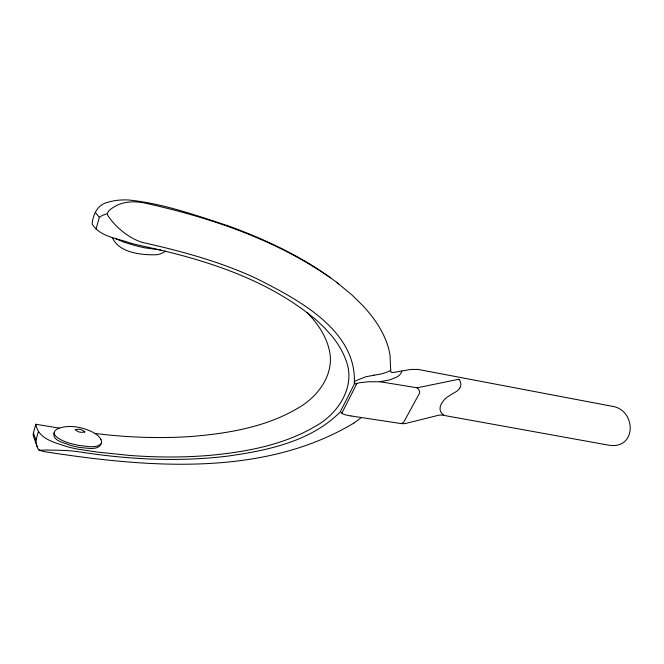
<?xml version="1.0" encoding="UTF-8"?>
<svg xmlns="http://www.w3.org/2000/svg" width="664" height="664" viewBox="0 0 664 664"><rect width="100%" height="100%" fill="white"/><g stroke="black" fill="none" stroke-linecap="round" stroke-linejoin="round"><path stroke-width="1" d="M390.772 371.649L390.009 355.091A234.284 111.427 12.2 0 0 362.959 305.772L351.721 294.758L336.88 282.499M100.911 439.361A21.87 10.4 12.2 0 0 93.392 432.505C83.075 427.243 70.5 424.553 59.229 428.089L35.839 424.263L33.416 432.903A24.551 11.678 12.2 0 0 33.59 436.671L37.259 446.93C37.964 452.541 44.803 449.179 48.572 450.142C52.423 450.151 56.274 450.184 60.125 450.292C66.184 450.466 72.251 450.856 78.261 451.678C127.563 459.538 177.969 462.111 227.627 456.135C267.451 450.491 310.76 441.56 340.184 411.995L354.277 384.19C357.672 330.174 296.899 298.941 256.063 278.332C219.676 261.417 180.749 251 141.739 242.252C134.194 239.704 127.272 235.504 121.197 230.391C116.507 226.432 112.257 221.925 108.788 216.854C103.833 211.774 113.718 207.185 117.686 204.968C126.309 201.192 136.12 201.192 145.2 203.142C210.405 217.601 275.361 239.48 330.597 277.892M59.229 428.089C44.131 434.629 67.271 443.228 73.521 444.174A40.836 19.422 12.2 0 0 79.995 445.569C86.718 446.034 95.94 448.922 101.277 443.602A21.389 10.167 12.2 0 0 100.878 439.361M338.756 283.951C305.913 258.412 267.891 240.426 229.005 226.125C195.996 215.31 162.564 203.267 127.795 199.922A46.38 22.061 12.2 0 0 108.506 202.097C97.749 204.238 93.143 213.866 92.105 224.058C100.131 236.882 117.105 238.218 130.119 242.999A136.85 65.089 12.2 0 0 142.793 246.095C204.437 259.358 267.891 279.029 316.803 320.48L324.688 327.983L331.585 335.669A185.206 88.088 12.2 0 1 345.562 359.232C356.684 385.85 338.383 413.929 315.026 426.479C282.947 445.336 245.439 452.043 208.861 455.446A298.908 142.162 12.2 0 1 129.397 455.413L97.218 452.068L78.012 449.171A65.014 30.917 12.2 0 1 67.014 446.64C55.112 442.589 38.18 439.161 35.839 424.263M37.25 446.93A76.883 36.57 12.2 0 1 35.989 440.066L38.462 431.359M96.006 229.121L99.351 217.36L102.281 215.451L106.871 213.791M54.033 432.779C51.916 440.929 64.615 442.722 69.952 445.179A40.263 19.148 12.2 0 0 80.51 447.577C86.876 447.802 98.023 451.047 101.277 443.602M459.911 387.809L460.144 387.353A31.266 14.865 12.2 0 0 460.799 383.784L460.683 382.97A24.576 11.695 12.2 0 0 459.43 379.874L459.09 379.41M459.77 388.067L459.654 388.257A33.241 15.812 12.2 0 1 454.998 392.341A117.163 55.726 12.2 0 0 450.159 395.287C443.195 398.823 435.161 409.29 443.793 415.108M361.465 417.54L354.07 422.926M353.929 423.026C262.488 478.014 145.3 467.232 44.488 451.669L38.636 450.101M356.892 383.626A5.76 2.739 12.2 0 1 357.199 383.443L357.506 383.302A8.815 4.191 12.2 0 1 357.813 383.178L358.933 382.846A17.546 8.341 12.2 0 1 359.373 382.746L368.404 381.767L380.181 381.758L417.166 387.809L458.957 379.235M380.181 381.758L390.042 379.8L396.931 376.969A31.581 15.023 12.2 0 0 401.861 370.993M373.5 375.193L373.99 375.135M160.68 249.971L145.109 247.879A83.216 39.583 12.2 0 1 133.879 245.223L123.205 241.903L115.611 238.625M95.085 433.501L109.228 435.061A283.611 134.892 12.2 0 0 193.348 436.314C229.329 433.235 266.305 426.844 297.804 408.219C318.579 396.549 335.951 372.736 328.755 348.011A183.09 87.084 12.2 0 0 313.333 319.475L307.117 312.495M351.04 415.954L400.342 423.466L402.193 423.292L403.936 421.789L419.623 393.005A20.742 9.86 12.2 0 0 419.557 391.536L418.81 389.594L417.166 387.809M350.949 415.938L348.376 415.49A23.771 11.305 12.2 0 1 347.513 415.315L345.114 414.718A8.126 3.868 12.2 0 1 343.081 414.004L342.914 413.904A2.341 1.112 12.2 0 1 342.167 413.431M340.433 411.506L341.894 413.066L356.427 384.498A2.614 1.245 12.2 0 1 356.41 384.265M95.367 212.438L99.351 217.36M33.416 432.903L35.98 440.066M112.332 237.48C118.964 252.984 141.573 255.125 156.347 254.777A22.991 10.931 12.2 0 0 165.253 251.05M356.56 383.933A3.868 1.843 12.2 0 1 356.767 383.726M355.879 384.174A5.694 2.706 12.2 0 1 354.559 382.373M354.593 381.684A30.669 14.583 12.2 0 1 356.12 380.605L366.121 376.679L379.683 374.23A51.219 24.36 12.2 0 0 383.692 373.276L387.51 371.94A34.578 16.451 12.2 0 0 390.507 370.371M400.359 423.466A9.669 4.598 12.2 0 0 405.704 423.449L438.614 415.241A8.441 4.017 12.2 0 1 443.552 415.34L608.149 445.071C637.282 450.532 636.859 408.816 610.963 406.061L418.038 369.416L410.784 369.433L394.109 372.355A5.81 2.764 12.2 0 1 392.714 372.496L391.718 372.396A7.063 3.361 12.2 0 1 391.005 372.023M341.993 413.274A2.341 1.112 12.2 0 1 341.86 413.099M84.677 432.048L81.141 432.347A8.225 3.909 12.2 0 1 78.468 431.766L75.273 429.874A1.668 0.797 12.2 0 1 75.405 429.508L78.95 429.218A8.225 3.909 12.2 0 1 81.606 429.807L84.801 431.683A1.668 0.797 12.2 0 1 84.677 432.048"/></g></svg>
